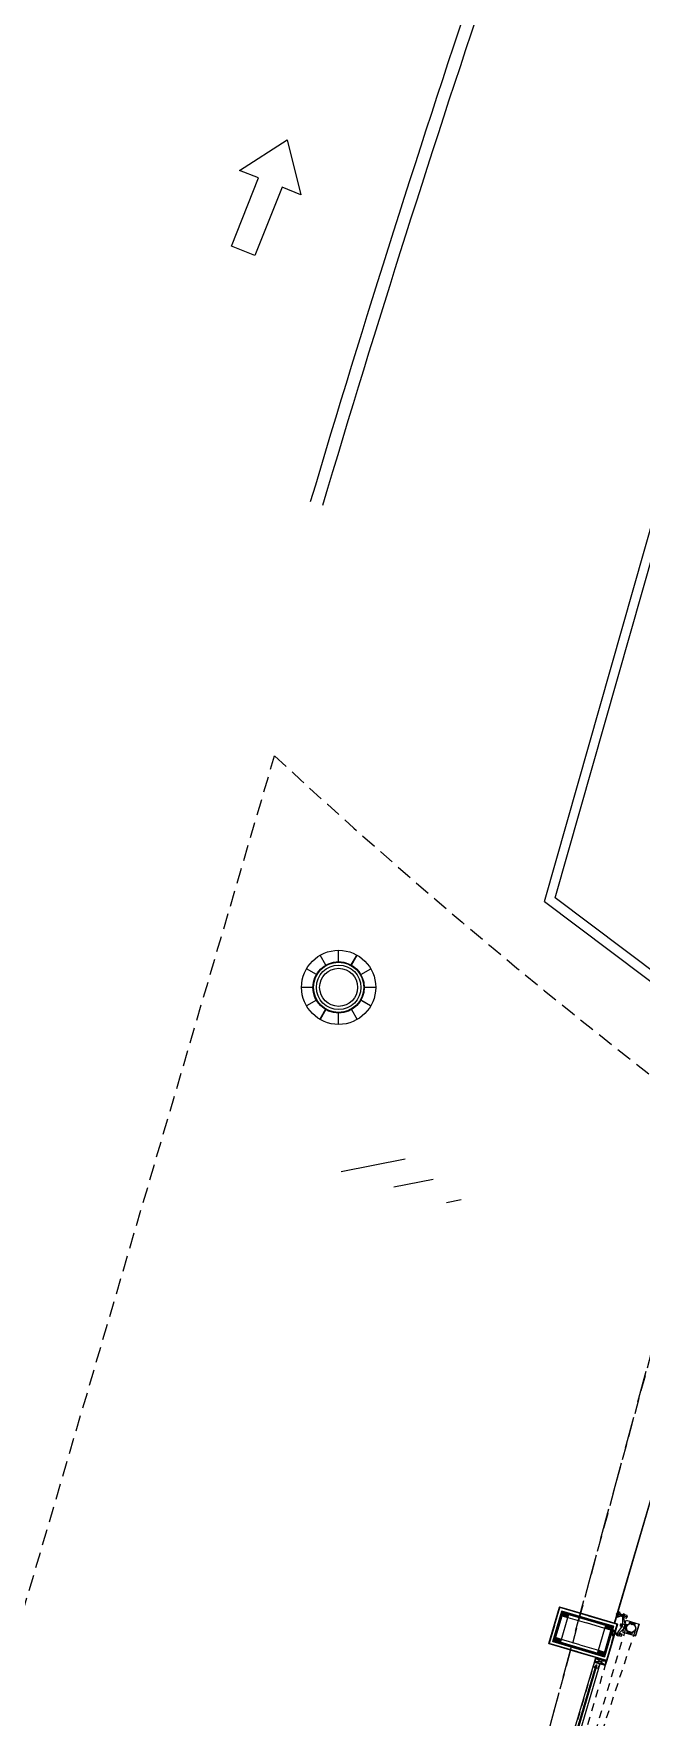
# Model space of a CAD drawing. Header units: metres. Extents: x 2 to 659295185, y -28 to 1124222152.
# Drawn here: x 655418.13 to 655427.71, y 1126654.69 to 1126681.24 of the extents above; entities that cross this region are included whole.
import ezdxf

# ---------------------------------------------------------------- set-up
doc = ezdxf.new("R2010")
doc.units = ezdxf.units.M
doc.header["$MEASUREMENT"] = 0
for name, pattern in [('CCSM_C1_CUERPO HP$0$CONTINUA', [0]), ('CCSM_C1_CUERPO HP$0$DASHED', [0.75, 0.5, -0.25]), ('CCSM_C1_CUERPO HP$0$HIDDEN2', [0.1875, 0.125, -0.0625]), ('CCSM_XREF ESTRUCTURA15$0$RAYITAS', [0.375, 0.25, -0.125]), ('DASHED', [0.75, 0.5, -0.25])]:
    doc.linetypes.add(name, pattern=pattern)
doc.layers.get('0').update_dxf_attribs({"linetype": 'CONTINUOUS'})
for name, color, linetype in [('CCSM_C1_CUERPO HP$0$A-ALUCOBOND', 1, 'CCSM_C1_CUERPO HP$0$CONTINUA'), ('CCSM_C1_CUERPO HP$0$A-ESTRUCTURA DE FACHADA DE VIDRIO', 5, 'CONTINUOUS'), ('CCSM_C1_CUERPO HP$0$A-MARCOS LOCALES', 4, 'CONTINUOUS'), ('CCSM_C1_CUERPO HP$0$A-PROYECCIONES', 5, 'CCSM_C1_CUERPO HP$0$DASHED'), ('CCSM_C1_CUERPO HP$0$A-PUERTA', 5, 'CCSM_C1_CUERPO HP$0$CONTINUA'), ('CCSM_C1_CUERPO HP$0$A-VIDRIO', 135, 'CONTINUOUS'), ('CCSM_C1_CUERPO HP$0$TEX-ROT', 7, 'CONTINUOUS'), ('CCSM_XREF ESTRUCTURA15$0$E-PROYECCION TECHO', 9, 'CCSM_XREF ESTRUCTURA15$0$RAYITAS'), ('CCSM_XREF KIOSKOSE$0$Kiosco General', 154, 'CONTINUOUS'), ('XREF VIALIDAD PORTONES Y ACCESOS 15-07-12LIMPIO$0$DISEÑO DE ACERAS', 9, 'CONTINUOUS'), ('XREF VIALIDAD PORTONES Y ACCESOS 15-07-12LIMPIO$0$POSTES ORNAMENTALES', 92, 'CONTINUOUS'), ('XREF VIALIDAD PORTONES Y ACCESOS 15-07-12LIMPIO$0$rampa', 12, 'CONTINUOUS')]:
    doc.layers.add(name, color=color, linetype=linetype)
doc.layers.add('XREF VIALIDAD PORTONES Y ACCESOS 15-07-12LIMPIO$0$- RAMPAS Y VIALIDAD', color=123, linetype='CONTINUOUS', lineweight=5)
doc.layers.add('XREF VIALIDAD PORTONES Y ACCESOS 15-07-12LIMPIO$0$BROCAL', color=9, linetype='CONTINUOUS', lineweight=5)

# ---------------------------------------------------------------- blocks, each defined once
blk = doc.blocks.new('CCSM_C1_CUERPO HP$0$ARAÑA DE ESQUINA')
for p, q in [((-0.005, 0.011), (-0.002, 0.012)), ((-0.001, 0.004), (-0.001, 0.005)), ((0.002, 0.006), (0.001, 0.004)), ((0.003, -0.004), (0.001, 0.004)), ((0.002, 0.006), (0.005, 0.006)), ((0.004, -0.005), (0.002, 0.006)), ((0.004, 0.009), (0.007, -0.007)), ((0.005, 0.012), (0.013, 0.013)), ((0.006, 0.007), (0.014, 0.008)), ((0.014, 0.011), (0.017, -0.006)), ((0.016, 0.017), (0.042, 0.021)), ((0.046, 0.019), (0.06, 0.021)), ((0.046, 0.016), (0.048, -0.001)), ((0.047, 0.013), (0.061, 0.016)), ((0.049, 0.002), (0.062, 0.005)), ((-0.001, -0.012), (0.002, -0.012)), ((0, -0.005), (0.001, -0.005)), ((0.004, -0.005), (0.003, -0.004)), ((0.004, -0.005), (0.006, -0.005)), ((0.008, -0.004), (0.015, -0.003)), ((0.008, -0.01), (0.016, -0.009)), ((0.021, -0.011), (0.047, -0.006)), ((0.021, -0.011), (0.047, -0.006)), ((0.028, -0.095), (0.153, -0.074)), ((0.05, -0.003), (0.064, -0.001)), ((0.082, -0.094), (0.079, -0.078)), ((0.08, -0.075), (0.088, -0.074)), ((0.081, -0.08), (0.089, -0.079)), ((0.082, -0.091), (0.09, -0.09)), ((0.083, -0.097), (0.091, -0.096)), ((0.092, -0.093), (0.089, -0.076)), ((0.103, -0.079), (0.108, -0.085)), ((0.104, -0.086), (0.107, -0.079)), ((0.113, -0.068), (0.105, -0.07)), ((0.128, -0.064), (0.108, -0.067)), ((0.113, -0.096), (0.108, -0.066)), ((0.117, -0.092), (0.109, -0.094)), ((0.113, -0.095), (0.132, -0.092)), ((0.125, -0.056), (0.118, -0.057)), ((0.123, -0.058), (0.122, -0.055)), ((0.132, -0.1), (0.125, -0.102)), ((0.132, -0.093), (0.128, -0.063)), ((0.13, -0.099), (0.13, -0.103)), ((0.133, -0.062), (0.138, -0.092))]:
    blk.add_line(p, q)
for points in [[(-0.006, -0.02), (-0.006, -0.023), (0.019, -0.019, 0.414214), (0.021, -0.016), (0.015, 0.022, 0.414214), (0.012, 0.024), (-0.013, 0.02), (-0.012, 0.017), (0.013, 0.021), (0.019, -0.016)], [(0.123, -0.058), (0.124, -0.057, 0.236068), (0.123, -0.056), (0.122, -0.055), (0.121, -0.055), (0.121, -0.059)], [(0.13, -0.099), (0.131, -0.1, -0.236068), (0.131, -0.101), (0.13, -0.103), (0.129, -0.103), (0.127, -0.099)]]:
    blk.add_lwpolyline(points, format="xyb", close=True)
for points in [[(-0.003, 0.019), (0.003, -0.019)], [(0.016, 0.017), (0.022, -0.02), (0.062, -0.069), (0.069, -0.108), (0.084, -0.106), (0.077, -0.067), (0.047, -0.006), (0.042, 0.021)], [(0.092, -0.091), (0.104, -0.089), (0.102, -0.076), (0.09, -0.078)], [(0.092, -0.09), (0.104, -0.088), (0.102, -0.077), (0.09, -0.079)]]:
    blk.add_lwpolyline(points)
for points in [[(0.042, 0.021), (0.047, -0.006), (0.049, -0.006), (0.045, 0.022)], [(0.104, -0.089), (0.108, -0.088), (0.108, -0.088), (0.106, -0.076), (0.105, -0.075), (0.102, -0.076)], [(0.104, -0.086), (0.108, -0.085), (0.107, -0.079), (0.103, -0.079)], [(0.108, -0.087), (0.111, -0.086), (0.109, -0.076), (0.106, -0.077)], [(0.113, -0.096), (0.132, -0.093), (0.128, -0.063), (0.108, -0.066), (0.107, -0.068), (0.112, -0.095)], [(0.127, -0.063), (0.125, -0.051), (0.121, -0.051), (0.121, -0.063), (0.121, -0.064)], [(0.125, -0.051), (0.125, -0.05), (0.128, -0.063), (0.127, -0.063)], [(0.131, -0.093), (0.134, -0.106), (0.13, -0.106), (0.126, -0.096), (0.126, -0.094)], [(0.127, -0.061), (0.132, -0.061), (0.136, -0.055), (0.136, -0.058), (0.133, -0.062), (0.128, -0.063)], [(0.142, -0.095), (0.138, -0.092), (0.132, -0.093), (0.128, -0.063), (0.133, -0.062), (0.136, -0.058)], [(0.134, -0.106), (0.135, -0.106), (0.132, -0.093), (0.131, -0.093)], [(0.133, -0.095), (0.137, -0.094), (0.143, -0.098), (0.142, -0.095), (0.138, -0.092), (0.132, -0.093)]]:
    blk.add_lwpolyline(points, close=True)
blk.add_lwpolyline([(0.063, -0.075), (0.038, -0.079, 0.414214), (0.036, -0.081), (0.04, -0.105, 0.414214), (0.042, -0.107), (0.068, -0.102)], format="xyb")
for centre, radius, start, end in [((0.008, 0.01), 0.00406, 145.7056, 232.9113), ((0.02, 0.003), 0.0146, 166.6886, 211.9283), ((0.01, 0.01), 0.00406, 325.7056, 52.9113), ((0.001, 0), 0.0146, 346.6886, 31.9283), ((0.05, 0.017), 0.00406, 145.7056, 232.9113), ((0.061, 0.01), 0.0146, 166.6886, 211.9283), ((0.052, 0), 0.00406, 145.7056, 232.9113), ((0.057, 0.018), 0.00406, 325.7056, 52.9113), ((0.04, 0.007), 0.025, 342.6843, 35.9326), ((0.048, 0.008), 0.0146, 346.6886, 31.9283), ((0.06, 0.001), 0.00406, 325.7056, 52.9113), ((0.011, -0.007), 0.00406, 145.7056, 232.9113), ((0.013, -0.006), 0.00406, 325.7056, 52.9113), ((0.083, -0.077), 0.00406, 145.7056, 232.9113), ((0.095, -0.084), 0.0146, 166.6886, 211.9283), ((0.086, -0.094), 0.00406, 145.7056, 232.9113), ((0.085, -0.077), 0.00406, 325.7056, 52.9113), ((0.076, -0.087), 0.0146, 346.6886, 31.9283), ((0.088, -0.093), 0.00406, 325.7056, 52.9113)]:
    blk.add_arc(centre, radius, start, end)

msp = doc.modelspace()

# ---------------------------------------------------------------- linework, layer by layer
at = {"layer": 'CCSM_C1_CUERPO HP$0$A-ALUCOBOND', "lineweight": 5}
for p, q in [((655426.4272, 1126656.4203), (655426.4253, 1126656.4238)), ((655426.4277, 1126656.4205), (655426.4258, 1126656.4241)), ((655426.4276, 1126656.4196), (655426.4272, 1126656.4203)), ((655426.4281, 1126656.4198), (655426.4277, 1126656.4205)), ((655426.5563, 1126656.3024), (655426.4711, 1126656.2962)), ((655426.5479, 1126656.2736), (655426.4796, 1126656.325)), ((655427.1513, 1126656.0962), (655427.2365, 1126656.1025)), ((655427.1598, 1126656.125), (655427.2281, 1126656.0737)), ((655426.2602, 1126655.852), (655426.2567, 1126655.8501)), ((655426.2605, 1126655.8515), (655426.2569, 1126655.8496)), ((655426.2609, 1126655.8524), (655426.2602, 1126655.852)), ((655426.2612, 1126655.8519), (655426.2605, 1126655.8515)), ((655426.441, 1126655.91), (655426.3558, 1126655.9038)), ((655426.4325, 1126655.8812), (655426.3642, 1126655.9326)), ((655427.036, 1126655.7039), (655427.1212, 1126655.7101)), ((655427.0444, 1126655.7326), (655427.1127, 1126655.6813))]:
    msp.add_line(p, q, dxfattribs=at)
for points in [[(655427.3365, 1126656.157), (655427.1673, 1126655.5813), (655426.2558, 1126655.8493), (655426.425, 1126656.4249)], [(655427.1673, 1126655.5813), (655427.3365, 1126656.157), (655426.425, 1126656.4249), (655426.2558, 1126655.8493)], [(655426.4587, 1126656.2894), (655426.5546, 1126656.2612), (655426.5688, 1126656.3092), (655426.4728, 1126656.3374), (655426.4587, 1126656.2894)], [(655426.4711, 1126656.2962), (655426.5479, 1126656.2736), (655426.5563, 1126656.3024), (655426.4796, 1126656.325)], [(655427.2348, 1126656.0613), (655427.1389, 1126656.0895), (655427.153, 1126656.1374), (655427.2489, 1126656.1092), (655427.2348, 1126656.0613)], [(655427.2281, 1126656.0737), (655427.1513, 1126656.0962), (655427.1598, 1126656.125), (655427.2365, 1126656.1025)], [(655426.3434, 1126655.897), (655426.4393, 1126655.8688), (655426.4534, 1126655.9168), (655426.3575, 1126655.945), (655426.3434, 1126655.897)], [(655426.3558, 1126655.9038), (655426.4325, 1126655.8812), (655426.441, 1126655.91), (655426.3642, 1126655.9326)], [(655427.1195, 1126655.6689), (655427.0235, 1126655.6971), (655427.0376, 1126655.7451), (655427.1336, 1126655.7168), (655427.1195, 1126655.6689)], [(655427.1127, 1126655.6813), (655427.036, 1126655.7039), (655427.0444, 1126655.7326), (655427.1212, 1126655.7101)]]:
    msp.add_lwpolyline(points, close=True, dxfattribs=at)
for points in [[(655426.3404, 1126656.1371), (655426.4247, 1126656.4237, -0.4142136), (655426.4262, 1126656.4246), (655426.8808, 1126656.291)], [(655426.3404, 1126656.1371), (655426.2562, 1126655.8504, 0.4142136), (655426.257, 1126655.8489), (655426.7115, 1126655.7153)], [(655427.2519, 1126655.8692), (655427.3361, 1126656.1558, 0.4142136), (655427.3353, 1126656.1573), (655426.8808, 1126656.291)], [(655427.2519, 1126655.8692), (655427.1676, 1126655.5825, -0.4142136), (655427.1661, 1126655.5817), (655426.7115, 1126655.7153)]]:
    msp.add_lwpolyline(points, format="xyb", dxfattribs=at)
for points in [[(655426.341, 1126656.1369), (655426.4253, 1126656.4238)], [(655426.3437, 1126656.1361), (655426.4272, 1126656.4203)], [(655426.3443, 1126656.136), (655426.4276, 1126656.4196)], [(655426.8806, 1126656.2904), (655426.4258, 1126656.4241)], [(655426.8798, 1126656.2877), (655426.4277, 1126656.4205)], [(655426.8796, 1126656.2871), (655426.4281, 1126656.4198)], [(655426.341, 1126656.1369), (655426.2567, 1126655.8501)], [(655426.3437, 1126656.1361), (655426.2602, 1126655.852)], [(655426.3443, 1126656.136), (655426.2609, 1126655.8524)], [(655426.8796, 1126656.2871), (655427.3311, 1126656.1544)], [(655426.8798, 1126656.2877), (655427.3318, 1126656.1548)], [(655426.8806, 1126656.2904), (655427.3353, 1126656.1567)], [(655427.248, 1126655.8703), (655427.3314, 1126656.1539)], [(655427.2486, 1126655.8701), (655427.3321, 1126656.1543)], [(655427.2513, 1126655.8693), (655427.3356, 1126656.1562)], [(655426.7117, 1126655.7159), (655426.2569, 1126655.8496)], [(655426.7125, 1126655.7186), (655426.2605, 1126655.8515)], [(655426.7127, 1126655.7191), (655426.2612, 1126655.8519)], [(655427.248, 1126655.8703), (655427.1647, 1126655.5867)], [(655427.2486, 1126655.8701), (655427.165, 1126655.586)], [(655427.2513, 1126655.8693), (655427.167, 1126655.5825)], [(655426.7117, 1126655.7159), (655427.1665, 1126655.5822)], [(655426.7125, 1126655.7186), (655427.1645, 1126655.5857)], [(655426.7127, 1126655.7191), (655427.1642, 1126655.5864)]]:
    msp.add_lwpolyline(points, dxfattribs=at)
at = {"layer": 'CCSM_C1_CUERPO HP$0$A-ESTRUCTURA DE FACHADA DE VIDRIO', "lineweight": 5}
for p, q in [((655427.4201, 1126656.0308), (655427.4751, 1126656.2179)), ((655427.4751, 1126656.2179), (655427.6778, 1126656.1583)), ((655427.4751, 1126656.2179), (655427.6778, 1126656.1583)), ((655427.5987, 1126656.1581), (655427.5425, 1126656.1746)), ((655427.5987, 1126656.1581), (655427.5425, 1126656.1746)), ((655427.5987, 1126656.1581), (655427.5425, 1126656.1746)), ((655427.6778, 1126656.1583), (655427.6228, 1126655.9712)), ((655427.6228, 1126655.9712), (655427.6778, 1126656.1583)), ((655427.4201, 1126656.0308), (655427.6228, 1126655.9712)), ((655427.4201, 1126656.0308), (655427.6228, 1126655.9712)), ((655427.5564, 1126656.0142), (655427.5002, 1126656.0307)), ((655427.5564, 1126656.0142), (655427.5002, 1126656.0307)), ((655427.5564, 1126656.0142), (655427.5002, 1126656.0307))]:
    msp.add_line(p, q, dxfattribs=at)
for points in [[(655427.5514, 1126656.161), (655427.534, 1126656.1661, -0.4142136), (655427.5269, 1126656.1792), (655427.5269, 1126656.1792, -0.4142136), (655427.54, 1126656.1863), (655427.5573, 1126656.1812)], [(655427.5514, 1126656.161), (655427.534, 1126656.1661, -0.4142136), (655427.5269, 1126656.1792), (655427.5269, 1126656.1792, -0.4142136), (655427.54, 1126656.1863), (655427.5573, 1126656.1812)], [(655427.5514, 1126656.161), (655427.534, 1126656.1661, -0.4142136), (655427.5269, 1126656.1792), (655427.5269, 1126656.1792, -0.4142136), (655427.54, 1126656.1863), (655427.5573, 1126656.1812)], [(655427.5888, 1126656.1719), (655427.6062, 1126656.1668, -0.4142136), (655427.6133, 1126656.1538), (655427.6133, 1126656.1538, -0.4142136), (655427.6002, 1126656.1467), (655427.5829, 1126656.1518)], [(655427.5888, 1126656.1719), (655427.6062, 1126656.1668, -0.4142136), (655427.6133, 1126656.1538), (655427.6133, 1126656.1538, -0.4142136), (655427.6002, 1126656.1467), (655427.5829, 1126656.1518)], [(655427.5888, 1126656.1719), (655427.6062, 1126656.1668, -0.4142136), (655427.6133, 1126656.1538), (655427.6133, 1126656.1538, -0.4142136), (655427.6002, 1126656.1467), (655427.5829, 1126656.1518)], [(655427.515, 1126656.0373), (655427.4977, 1126656.0424, 0.4142136), (655427.4846, 1126656.0353), (655427.4846, 1126656.0353, 0.4142136), (655427.4917, 1126656.0222), (655427.5091, 1126656.0171)], [(655427.515, 1126656.0373), (655427.4977, 1126656.0424, 0.4142136), (655427.4846, 1126656.0353), (655427.4846, 1126656.0353, 0.4142136), (655427.4917, 1126656.0222), (655427.5091, 1126656.0171)], [(655427.515, 1126656.0373), (655427.4977, 1126656.0424, 0.4142136), (655427.4846, 1126656.0353), (655427.4846, 1126656.0353, 0.4142136), (655427.4917, 1126656.0222), (655427.5091, 1126656.0171)], [(655427.5406, 1126656.0079), (655427.5579, 1126656.0028, 0.4142136), (655427.571, 1126656.0099), (655427.571, 1126656.0099, 0.4142136), (655427.5639, 1126656.0229), (655427.5465, 1126656.028)], [(655427.5406, 1126656.0079), (655427.5579, 1126656.0028, 0.4142136), (655427.571, 1126656.0099), (655427.571, 1126656.0099, 0.4142136), (655427.5639, 1126656.0229), (655427.5465, 1126656.028)], [(655427.5406, 1126656.0079), (655427.5579, 1126656.0028, 0.4142136), (655427.571, 1126656.0099), (655427.571, 1126656.0099, 0.4142136), (655427.5639, 1126656.0229), (655427.5465, 1126656.028)]]:
    msp.add_lwpolyline(points, format="xyb", dxfattribs=at)
for points in [[(655427.5656, 1126656.1511), (655427.5545, 1126656.1627), (655427.559, 1126656.1781), (655427.5746, 1126656.1819), (655427.5857, 1126656.1703), (655427.5812, 1126656.1548)], [(655427.5656, 1126656.151), (655427.5545, 1126656.1627), (655427.559, 1126656.1781), (655427.5746, 1126656.1819), (655427.5857, 1126656.1703), (655427.5812, 1126656.1548)], [(655427.5656, 1126656.151), (655427.5545, 1126656.1627), (655427.559, 1126656.1781), (655427.5746, 1126656.1819), (655427.5857, 1126656.1703), (655427.5812, 1126656.1548)], [(655427.5323, 1126656.038), (655427.5167, 1126656.0342), (655427.5122, 1126656.0188), (655427.5233, 1126656.0071), (655427.5389, 1126656.0109), (655427.5434, 1126656.0264)], [(655427.5323, 1126656.038), (655427.5167, 1126656.0342), (655427.5122, 1126656.0188), (655427.5233, 1126656.0071), (655427.5389, 1126656.0109), (655427.5434, 1126656.0264)], [(655427.5323, 1126656.038), (655427.5167, 1126656.0342), (655427.5122, 1126656.0188), (655427.5233, 1126656.0071), (655427.5389, 1126656.0109), (655427.5434, 1126656.0264)]]:
    msp.add_lwpolyline(points, close=True, dxfattribs=at)
at = {"layer": 'CCSM_C1_CUERPO HP$0$A-ESTRUCTURA DE FACHADA DE VIDRIO', "linetype": 'CCSM_C1_CUERPO HP$0$CONTINUA', "lineweight": 5, "ltscale": 0.05}
for radius in [0.075, 0.075, 0.0705, 0.0705]:
    msp.add_circle((655427.549, 1126656.0945), radius, dxfattribs=at)
at = {"layer": 'CCSM_C1_CUERPO HP$0$A-ESTRUCTURA DE FACHADA DE VIDRIO', "lineweight": 5}
for centre, radius in [((655427.5701, 1126656.1665), 0.0195), ((655427.5701, 1126656.1665), 0.0195), ((655427.5701, 1126656.1665), 0.0195), ((655427.5701, 1126656.1665), 0.0124), ((655427.5701, 1126656.1665), 0.0124), ((655427.5701, 1126656.1665), 0.0124), ((655427.5701, 1126656.1665), 0.0111), ((655427.5701, 1126656.1665), 0.0111), ((655427.5701, 1126656.1665), 0.0111), ((655427.5278, 1126656.0226), 0.0195), ((655427.5278, 1126656.0226), 0.0195), ((655427.5278, 1126656.0226), 0.0195), ((655427.5278, 1126656.0226), 0.0124), ((655427.5278, 1126656.0226), 0.0124), ((655427.5278, 1126656.0226), 0.0124), ((655427.5278, 1126656.0226), 0.0111), ((655427.5278, 1126656.0226), 0.0111), ((655427.5278, 1126656.0226), 0.0111)]:
    msp.add_circle(centre, radius, dxfattribs=at)
at = {"layer": 'CCSM_C1_CUERPO HP$0$A-MARCOS LOCALES', "color": 8, "lineweight": 5, "ltscale": 0.5}
for radius in [0.35, 0.3]:
    msp.add_circle((655422.9388, 1126666.2), radius, dxfattribs=at)
at = {"layer": 'CCSM_C1_CUERPO HP$0$A-PROYECCIONES', "color": 8, "linetype": 'CCSM_C1_CUERPO HP$0$HIDDEN2', "lineweight": 5}
for p, q in [((655427.4006, 1126656.1202), (655427.38, 1126656.1263)), ((655427.403, 1126656.1285), (655427.3829, 1126656.1344)), ((655427.4078, 1126656.145), (655427.3877, 1126656.1509)), ((655427.4102, 1126656.1532), (655427.3897, 1126656.1592)), ((655427.4107, 1126656.1486), (655427.4034, 1126656.1239)), ((655427.4435, 1126656.1032), (655427.4044, 1126656.1147)), ((655427.4435, 1126656.1032), (655427.4044, 1126656.1147)), ((655427.4556, 1126656.1443), (655427.4165, 1126656.1558)), ((655427.4573, 1126656.1349), (655427.45, 1126656.1102)), ((655427.4623, 1126656.1021), (655427.4505, 1126656.1056)), ((655427.4647, 1126656.1104), (655427.4529, 1126656.1138)), ((655427.4695, 1126656.1268), (655427.4577, 1126656.1303)), ((655427.4719, 1126656.1351), (655427.4601, 1126656.1385)), ((655427.4724, 1126656.1305), (655427.4651, 1126656.1058)), ((655427.4697, 1126656.1089), (655427.4663, 1126656.1099)), ((655427.4697, 1126656.1089), (655427.4745, 1126656.1254)), ((655427.4697, 1126656.1089), (655427.4724, 1126656.1103)), ((655427.4745, 1126656.1254), (655427.4712, 1126656.1263)), ((655427.4766, 1126656.0966), (655427.4718, 1126656.098)), ((655427.4724, 1126656.1103), (655427.476, 1126656.1227)), ((655427.4745, 1126656.1254), (655427.476, 1126656.1227)), ((655427.4757, 1126656.1088), (655427.475, 1126656.109)), ((655427.4796, 1126656.1222), (655427.479, 1126656.1224)), ((655427.487, 1126656.132), (655427.4822, 1126656.1334)), ((655427.4165, 1126655.9769), (655427.2306, 1126656.0315)), ((655427.4169, 1126655.9768), (655427.2311, 1126656.0314)), ((655427.4169, 1126655.9767), (655427.2311, 1126656.0313)), ((655427.2631, 1126656.0458), (655427.2502, 1126656.0019)), ((655427.2574, 1126655.9879), (655427.2675, 1126655.9849)), ((655427.2582, 1126655.9996), (655427.2711, 1126656.0435)), ((655427.2874, 1126655.9925), (655427.2586, 1126656.0009)), ((655427.2611, 1126655.9898), (655427.2595, 1126655.9843)), ((655427.2707, 1126656.0421), (655427.2995, 1126656.0337)), ((655427.2768, 1126656.0537), (655427.2868, 1126656.0508)), ((655427.2788, 1126656.0502), (655427.2804, 1126656.0557)), ((655427.2813, 1126655.9972), (655427.2932, 1126655.9937)), ((655427.287, 1126655.9911), (655427.2999, 1126656.035)), ((655427.2918, 1126656.0329), (655427.3037, 1126656.0294)), ((655427.3057, 1126656.0147), (655427.2974, 1126656.0067)), ((655427.3029, 1126656.0051), (655427.3002, 1126656.0163)), ((655427.3197, 1126655.9919), (655427.327, 1126656.0166)), ((655427.332, 1126655.9839), (655427.3201, 1126655.9873)), ((655427.3344, 1126655.9921), (655427.3226, 1126655.9956)), ((655427.3392, 1126656.0086), (655427.3274, 1126656.012)), ((655427.3416, 1126656.0168), (655427.3298, 1126656.0203)), ((655427.3348, 1126655.9875), (655427.3421, 1126656.0122))]:
    msp.add_line(p, q, dxfattribs=at)
for points in [[(655427.6209, 1126656.0734), (655427.6209, 1126656.0734), (655426.8721, 1126653.792), (655426.8002, 1126653.8131), (655427.477, 1126656.1157)], [(655427.4556, 1126656.1443), (655427.4395, 1126656.0894), (655427.369, 1126656.0222), (655427.3521, 1126655.9645), (655427.3301, 1126655.971), (655427.347, 1126656.0286), (655427.4044, 1126656.1147), (655427.4165, 1126656.1558)], [(655427.4851, 1126656.1434), (655427.4688, 1126656.088)], [(655427.3205, 1126655.9947), (655427.3014, 1126656.0003), (655427.3071, 1126656.0195), (655427.3262, 1126656.0139)], [(655427.3208, 1126655.9955), (655427.3025, 1126656.0009), (655427.3077, 1126656.0184), (655427.3259, 1126656.0131)]]:
    msp.add_lwpolyline(points, dxfattribs=at)
for points in [[(655427.4165, 1126656.1558), (655427.4044, 1126656.1147), (655427.401, 1126656.1156), (655427.4131, 1126656.1568)], [(655427.2574, 1126655.9968), (655427.2505, 1126655.9988), (655427.2416, 1126655.994), (655427.2427, 1126655.9979), (655427.2502, 1126656.0019), (655427.2582, 1126655.9996)], [(655427.2427, 1126655.9979), (655427.2502, 1126656.0019), (655427.2582, 1126655.9996), (655427.2711, 1126656.0435), (655427.2631, 1126656.0458), (655427.259, 1126656.0532)], [(655427.2539, 1126655.98), (655427.2525, 1126655.9804), (655427.2582, 1126655.9996), (655427.2595, 1126655.9992)], [(655427.2595, 1126655.9992), (655427.2539, 1126655.98), (655427.2594, 1126655.9783), (655427.267, 1126655.994), (655427.2678, 1126655.9967)], [(655427.287, 1126655.9911), (655427.2582, 1126655.9996), (655427.2711, 1126656.0435), (655427.2999, 1126656.035), (655427.3008, 1126656.0332), (655427.2888, 1126655.9921)], [(655427.2719, 1126656.0462), (655427.265, 1126656.0483), (655427.2602, 1126656.0571), (655427.259, 1126656.0532), (655427.2631, 1126656.0458), (655427.2711, 1126656.0435)], [(655427.2781, 1126656.0623), (655427.2767, 1126656.0627), (655427.2711, 1126656.0435), (655427.2724, 1126656.0431)], [(655427.2724, 1126656.0431), (655427.2781, 1126656.0623), (655427.2836, 1126656.0607), (655427.2815, 1126656.0434), (655427.2807, 1126656.0407)], [(655427.2966, 1126656.0039), (655427.2926, 1126656.0051), (655427.297, 1126656.0202), (655427.301, 1126656.019)], [(655427.3014, 1126656.0003), (655427.2968, 1126656.0016), (655427.2962, 1126656.0027), (655427.3014, 1126656.0203), (655427.3024, 1126656.0209), (655427.3071, 1126656.0195)], [(655427.3029, 1126656.0051), (655427.2974, 1126656.0067), (655427.3002, 1126656.0163), (655427.3057, 1126656.0147)]]:
    msp.add_lwpolyline(points, close=True, dxfattribs=at)
for points in [[(655427.4826, 1126656.0839), (655427.4814, 1126656.0798), (655427.4443, 1126656.0907, -0.4142136), (655427.4414, 1126656.096), (655427.4577, 1126656.1515, -0.4142136), (655427.463, 1126656.1544), (655427.5001, 1126656.1435), (655427.4988, 1126656.1394), (655427.4618, 1126656.1503), (655427.4455, 1126656.0948)], [(655427.2611, 1126655.9898), (655427.2594, 1126655.988, 0.236068), (655427.259, 1126655.9867), (655427.2595, 1126655.9843), (655427.2619, 1126655.9836), (655427.2644, 1126655.9888)], [(655427.2788, 1126656.0502), (655427.2784, 1126656.0526, -0.236068), (655427.2787, 1126656.0538), (655427.2804, 1126656.0557), (655427.2829, 1126656.0549), (655427.2822, 1126656.0492)]]:
    msp.add_lwpolyline(points, format="xyb", close=True, dxfattribs=at)
msp.add_lwpolyline([(655427.3666, 1126656.0139), (655427.405, 1126656.0026, -0.4142136), (655427.4069, 1126655.9991), (655427.3965, 1126655.9634, -0.4142136), (655427.3929, 1126655.9615), (655427.3545, 1126655.9728)], format="xyb", dxfattribs=at)
at = {"layer": 'CCSM_C1_CUERPO HP$0$A-PROYECCIONES', "linetype": 'CCSM_C1_CUERPO HP$0$HIDDEN2', "lineweight": 5}
msp.add_lwpolyline([(655427.1673, 1126655.5814), (655426.9946, 1126655.6321), (655425.3024, 1126649.8757), (655425.4751, 1126649.8249), (655427.1673, 1126655.5814)], dxfattribs=at)
at = {"layer": 'CCSM_C1_CUERPO HP$0$A-PROYECCIONES', "color": 8, "linetype": 'CCSM_C1_CUERPO HP$0$HIDDEN2', "lineweight": 5}
for centre, radius, start, end in [((655427.4177, 1126656.1331), 0.0383, 137.00524, 190.25355), ((655427.386, 1126656.129), 0.00622, 120.02657, 207.23221), ((655427.405, 1126656.1368), 0.0223, 141.00953, 186.24926), ((655427.3932, 1126656.1537), 0.00622, 120.02657, 207.23221), ((655427.3974, 1126656.1256), 0.00622, 300.02657, 27.23221), ((655427.3856, 1126656.1425), 0.0223, 321.00953, 6.24926), ((655427.4047, 1126656.1503), 0.00622, 300.02657, 27.23221), ((655427.456, 1126656.1084), 0.00622, 120.02657, 207.23221), ((655427.4751, 1126656.1163), 0.0223, 141.00953, 186.24926), ((655427.4632, 1126656.1331), 0.00622, 120.02657, 207.23221), ((655427.4591, 1126656.1075), 0.00622, 300.02657, 27.23221), ((655427.4473, 1126656.1244), 0.0223, 321.00953, 6.24926), ((655427.4664, 1126656.1322), 0.00622, 300.02657, 27.23221), ((655427.3257, 1126655.9902), 0.00622, 120.02657, 207.23221), ((655427.3447, 1126655.998), 0.0223, 141.00953, 186.24926), ((655427.3329, 1126656.0149), 0.00622, 120.02657, 207.23221), ((655427.3288, 1126655.9892), 0.00622, 300.02657, 27.23221), ((655427.317, 1126656.0061), 0.0223, 321.00953, 6.24926), ((655427.3361, 1126656.0139), 0.00622, 300.02657, 27.23221)]:
    msp.add_arc(centre, radius, start, end, dxfattribs=at)
at = {"layer": 'CCSM_C1_CUERPO HP$0$A-PUERTA', "color": 8, "lineweight": 5}
for p, q in [((655427.1548, 1126655.5746), (655426.9844, 1126655.5621)), ((655427.0013, 1126655.6197), (655427.1379, 1126655.517))]:
    msp.add_line(p, q, dxfattribs=at)
msp.add_lwpolyline([(655427.0583, 1126655.53), (655426.6424, 1126654.1149), (655426.556, 1126654.1402), (655426.972, 1126655.5554)], close=True, dxfattribs=at)
at = {"layer": 'CCSM_C1_CUERPO HP$0$A-PUERTA', "lineweight": 5}
msp.add_lwpolyline([(655426.9974, 1126655.4645), (655426.9926, 1126655.4659, 0.3891753), (655427.0471, 1126655.4916), (655427.0583, 1126655.53), (655426.972, 1126655.5554), (655426.9607, 1126655.517, 0.4142136), (655426.9878, 1126655.4673), (655426.9878, 1126655.4673), (655427.0019, 1126655.5153), (655427.0115, 1126655.5125)], format="xyb", close=True, dxfattribs=at)
for points in [[(655426.972, 1126655.5554), (655426.9946, 1126655.6321), (655427.1673, 1126655.5814), (655427.1447, 1126655.5046)], [(655426.9844, 1126655.5621), (655427.0013, 1126655.6197), (655427.1548, 1126655.5746), (655427.1379, 1126655.517)]]:
    msp.add_lwpolyline(points, close=True, dxfattribs=at)
at = {"layer": 'CCSM_C1_CUERPO HP$0$A-PUERTA', "color": 135, "lineweight": 5}
msp.add_lwpolyline([(655427.0115, 1126655.5125), (655426.6124, 1126654.1549), (655426.6029, 1126654.1577), (655427.0019, 1126655.5153)], close=True, dxfattribs=at)
at = {"layer": 'CCSM_C1_CUERPO HP$0$A-VIDRIO', "lineweight": 5}
msp.add_lwpolyline([(655427.9606, 1126658.4751), (655427.2837, 1126656.1725), (655427.2933, 1126656.1697), (655427.9702, 1126658.4723)], close=True, dxfattribs=at)
at = {"layer": 'CCSM_C1_CUERPO HP$0$TEX-ROT', "lineweight": 5}
for p, q in [((655426.4534, 1126655.9168), (655426.5546, 1126656.2612)), ((655426.5546, 1126656.2612), (655426.8468, 1126656.1753)), ((655427.1389, 1126656.0895), (655426.8468, 1126656.1753)), ((655427.0376, 1126655.7451), (655427.1389, 1126656.0895)), ((655426.3558, 1126655.9038), (655426.4325, 1126655.8812)), ((655426.7455, 1126655.8309), (655426.4534, 1126655.9168)), ((655426.7455, 1126655.8309), (655427.0376, 1126655.7451)), ((655427.1127, 1126655.6813), (655427.036, 1126655.7039))]:
    msp.add_line(p, q, dxfattribs=at)
for points in [[(655426.8667, 1126656.243), (655426.4589, 1126656.3628), (655426.3179, 1126655.8831), (655426.7256, 1126655.7633)], [(655426.7256, 1126655.7633), (655426.3179, 1126655.8831), (655426.4589, 1126656.3628), (655426.8667, 1126656.243)], [(655426.7266, 1126655.7666), (655426.3222, 1126655.8855), (655426.4613, 1126656.3585), (655426.8657, 1126656.2396)], [(655426.8657, 1126656.2396), (655426.4613, 1126656.3585), (655426.3223, 1126655.8855), (655426.7266, 1126655.7666)], [(655426.7314, 1126655.783), (655426.3433, 1126655.897), (655426.4728, 1126656.3374), (655426.8609, 1126656.2233)], [(655426.8609, 1126656.2233), (655426.4728, 1126656.3374), (655426.3434, 1126655.897), (655426.7314, 1126655.783)], [(655426.8667, 1126656.243), (655427.2744, 1126656.1231), (655427.1334, 1126655.6434), (655426.7256, 1126655.7633)], [(655426.7256, 1126655.7633), (655427.1334, 1126655.6434), (655427.2744, 1126656.1231), (655426.8667, 1126656.243)], [(655426.8657, 1126656.2396), (655427.27, 1126656.1208), (655427.131, 1126655.6478), (655426.7266, 1126655.7666)], [(655426.7266, 1126655.7666), (655427.131, 1126655.6478), (655427.2701, 1126656.1208), (655426.8657, 1126656.2396)], [(655426.8609, 1126656.2233), (655427.2489, 1126656.1092), (655427.1195, 1126655.6689), (655426.7314, 1126655.783)], [(655426.7314, 1126655.783), (655427.1195, 1126655.6689), (655427.2489, 1126656.1092), (655426.8609, 1126656.2233)]]:
    msp.add_lwpolyline(points, dxfattribs=at)
at = {"layer": 'CCSM_XREF ESTRUCTURA15$0$E-PROYECCION TECHO', "lineweight": 5}
msp.add_lwpolyline([(655421.9273, 1126669.8511, 0.0254067), (655428.8536, 1126664.056), (655422.9032, 1126642.154), (655414.3567, 1126644.097), (655421.9273, 1126669.8511)], format="xyb", dxfattribs=at)
at = {"layer": 'CCSM_XREF KIOSKOSE$0$Kiosco General', "linetype": 'DASHED', "lineweight": 5}
msp.add_lwpolyline([(655496.1789, 1126628.1872), (655423.5309, 1126644.4643), (655428.174, 1126661.5543, 0.1995652), (655491.4887, 1126645.0389)], format="xyb", close=True, dxfattribs=at)
at = {"layer": 'XREF VIALIDAD PORTONES Y ACCESOS 15-07-12LIMPIO$0$- RAMPAS Y VIALIDAD', "linetype": 'Continuous'}
msp.add_lwpolyline([(655422.3443, 1126678.6995), (655422.0462, 1126678.818), (655421.619, 1126677.7431), (655421.2472, 1126677.8909), (655421.6744, 1126678.9658), (655421.3763, 1126679.0842), (655422.1274, 1126679.5641), (655422.3442, 1126678.6996)], dxfattribs=at)
at = {"layer": 'XREF VIALIDAD PORTONES Y ACCESOS 15-07-12LIMPIO$0$- RAMPAS Y VIALIDAD'}
msp.add_lwpolyline([(655421.619, 1126677.7431), (655421.2472, 1126677.8909), (655421.6744, 1126678.9658), (655421.3763, 1126679.0842), (655422.1274, 1126679.5641), (655422.3442, 1126678.6996), (655422.0462, 1126678.818)], close=True, dxfattribs=at)
at = {"layer": 'XREF VIALIDAD PORTONES Y ACCESOS 15-07-12LIMPIO$0$BROCAL', "ltscale": 0.1}
for q in [(655429.947, 1126680.7836), (655428.8969, 1126665.5106)]:
    msp.add_line((655426.1836, 1126667.5558), q, dxfattribs=at)
for points in [[(655422.4966, 1126673.8599, -0.0086775), (655425.1961, 1126682.3746, -0.0577359), (655467.7146, 1126781.6121, -0.0138606), (655480.2382, 1126802.264)], [(655422.6882, 1126673.8028, -0.0086809), (655425.3868, 1126682.3142, -0.0577379), (655467.8883, 1126781.5129, -0.0138577), (655480.4035, 1126802.1512, -0.000191), (655480.4065, 1126802.1554, -0.000191)]]:
    msp.add_lwpolyline(points, format="xyb", dxfattribs=at)
msp.add_lwpolyline([(655428.5819, 1126665.9358), (655426.356, 1126667.6137), (655430.0914, 1126680.743), (655432.5942, 1126680.0388), (655428.5819, 1126665.9358)], dxfattribs=at)
at = {"layer": 'XREF VIALIDAD PORTONES Y ACCESOS 15-07-12LIMPIO$0$DISEÑO DE ACERAS', "ltscale": 0.1}
for p, q in [((655422.7363, 1126666.5508), (655422.6463, 1126666.7067)), ((655422.9388, 1126666.605), (655422.9388, 1126666.785)), ((655423.1385, 1126666.557), (655423.2285, 1126666.7129)), ((655423.1413, 1126666.5508), (655423.2313, 1126666.7067)), ((655422.5881, 1126666.4025), (655422.4322, 1126666.4925)), ((655423.2895, 1126666.4025), (655423.4454, 1126666.4925)), ((655422.5338, 1126666.2), (655422.3538, 1126666.2)), ((655423.5238, 1126666.2), (655423.3438, 1126666.2)), ((655422.5881, 1126665.9975), (655422.4322, 1126665.9075)), ((655423.2867, 1126666.0038), (655423.4426, 1126665.9138)), ((655423.2895, 1126665.9975), (655423.4454, 1126665.9075)), ((655422.7335, 1126665.8555), (655422.6435, 1126665.6997)), ((655422.7363, 1126665.8493), (655422.6463, 1126665.6934)), ((655422.9388, 1126665.615), (655422.9388, 1126665.795)), ((655423.1413, 1126665.8493), (655423.2313, 1126665.6934))]:
    msp.add_line(p, q, dxfattribs=at)
msp.add_circle((655422.9388, 1126666.2), 0.585, dxfattribs=at)
at = {"layer": 'XREF VIALIDAD PORTONES Y ACCESOS 15-07-12LIMPIO$0$POSTES ORNAMENTALES', "ltscale": 0.5}
for radius in [0.405, 0.395]:
    msp.add_circle((655422.9388, 1126666.2), radius, dxfattribs=at)
at = {"layer": 'XREF VIALIDAD PORTONES Y ACCESOS 15-07-12LIMPIO$0$rampa', "ltscale": 0.5}
for p, q in [((655423.9903, 1126663.4912), (655422.9797, 1126663.2915)), ((655424.4301, 1126663.1703), (655423.8093, 1126663.0477)), ((655424.8699, 1126662.8495), (655424.6388, 1126662.8038))]:
    msp.add_line(p, q, dxfattribs=at)

# ---------------------------------------------------------------- block references
at = {"layer": 'CCSM_C1_CUERPO HP$0$A-ESTRUCTURA DE FACHADA DE VIDRIO', "lineweight": 5, "xscale": 1.532237080623178, "yscale": 1.532237080623178, "zscale": 1.532237080623178, "rotation": 154.3109476732558}
msp.add_blockref('CCSM_C1_CUERPO HP$0$ARAÑA DE ESQUINA', (655427.477, 1126656.1157), dxfattribs=at)

doc.saveas('drawing.dxf')
